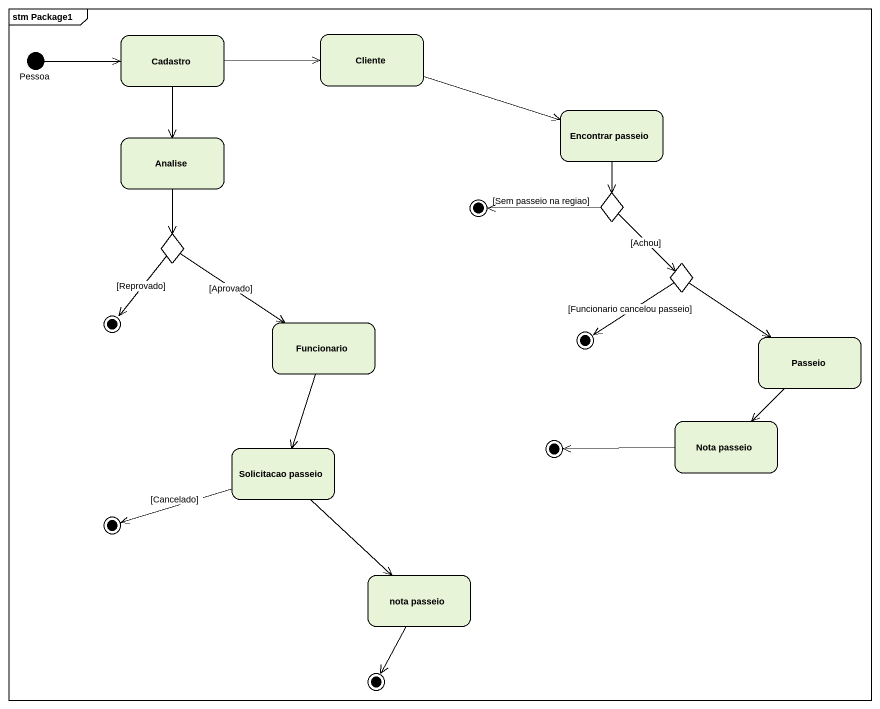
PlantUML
@startuml
mainframe stm Package1
hide empty description
state Pessoa <<start>>
state Cadastro
state Cliente
state "Encontrar passeio" as Encontrar_passeio
state Analise
state final1 <<end>>
state choice1 <<choice>>
state choice2 <<choice>>
state choice3 <<choice>>
state final2 <<end>>
state Funcionario
state final3 <<end>>
state Passeio
state final4 <<end>>
state "Nota passeio" as Nota_passeio
state "Solicitacao passeio" as Solicitacao_passeio
state final5 <<end>>
state "nota passeio" as nota_passeio
state final6 <<end>>
Pessoa -right-> Cadastro
Cadastro -right-> Cliente
Cadastro --> Analise
Cliente -right-> Encontrar_passeio
Encontrar_passeio --> choice1
Analise --> choice2
choice1 -left-> final1 : [Sem passeio na regiao]
choice1 --> choice3 : [Achou]
choice2 --> final2 : [Reprovado]
choice2 --> Funcionario : [Aprovado]
choice3 --> final3 : [Funcionario cancelou passeio]
choice3 --> Passeio
Funcionario --> Solicitacao_passeio
Passeio --> Nota_passeio
Nota_passeio -left-> final4
Solicitacao_passeio -left-> final5 : [Cancelado]
Solicitacao_passeio --> nota_passeio
nota_passeio --> final6
@enduml
